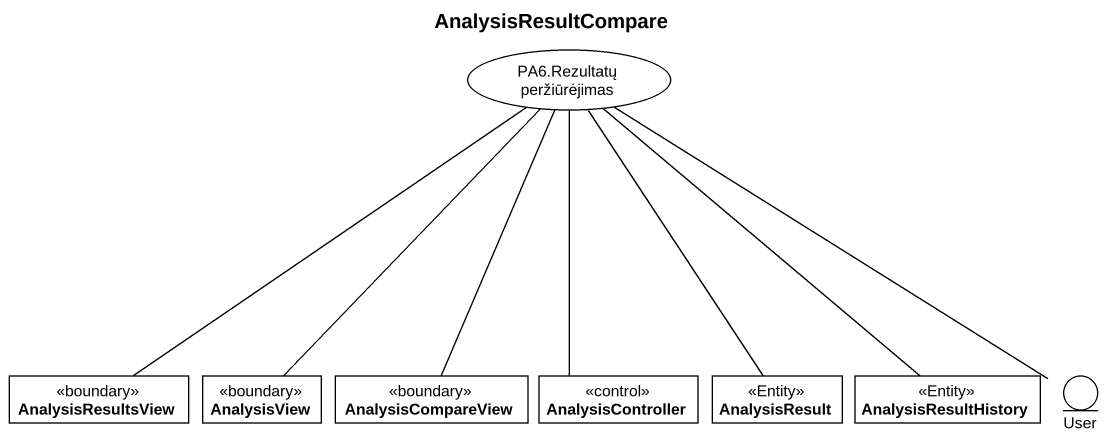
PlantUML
@startuml
title AnalysisResultCompare
allowmixing
hide circle
hide empty members
usecase "PA6.Rezultatų peržiūrėjimas" as PA6_Rezultatų_peržiūrėjimas
class AnalysisResultsView <<boundary>>
class AnalysisView <<boundary>>
class AnalysisCompareView <<boundary>>
class AnalysisController <<control>>
class AnalysisResult <<Entity>>
class AnalysisResultHistory <<Entity>>
entity User
PA6_Rezultatų_peržiūrėjimas -- AnalysisResultsView
PA6_Rezultatų_peržiūrėjimas -- AnalysisView
PA6_Rezultatų_peržiūrėjimas -- AnalysisCompareView
PA6_Rezultatų_peržiūrėjimas -- AnalysisController
PA6_Rezultatų_peržiūrėjimas -- AnalysisResult
PA6_Rezultatų_peržiūrėjimas -- AnalysisResultHistory
PA6_Rezultatų_peržiūrėjimas -- User
@enduml
